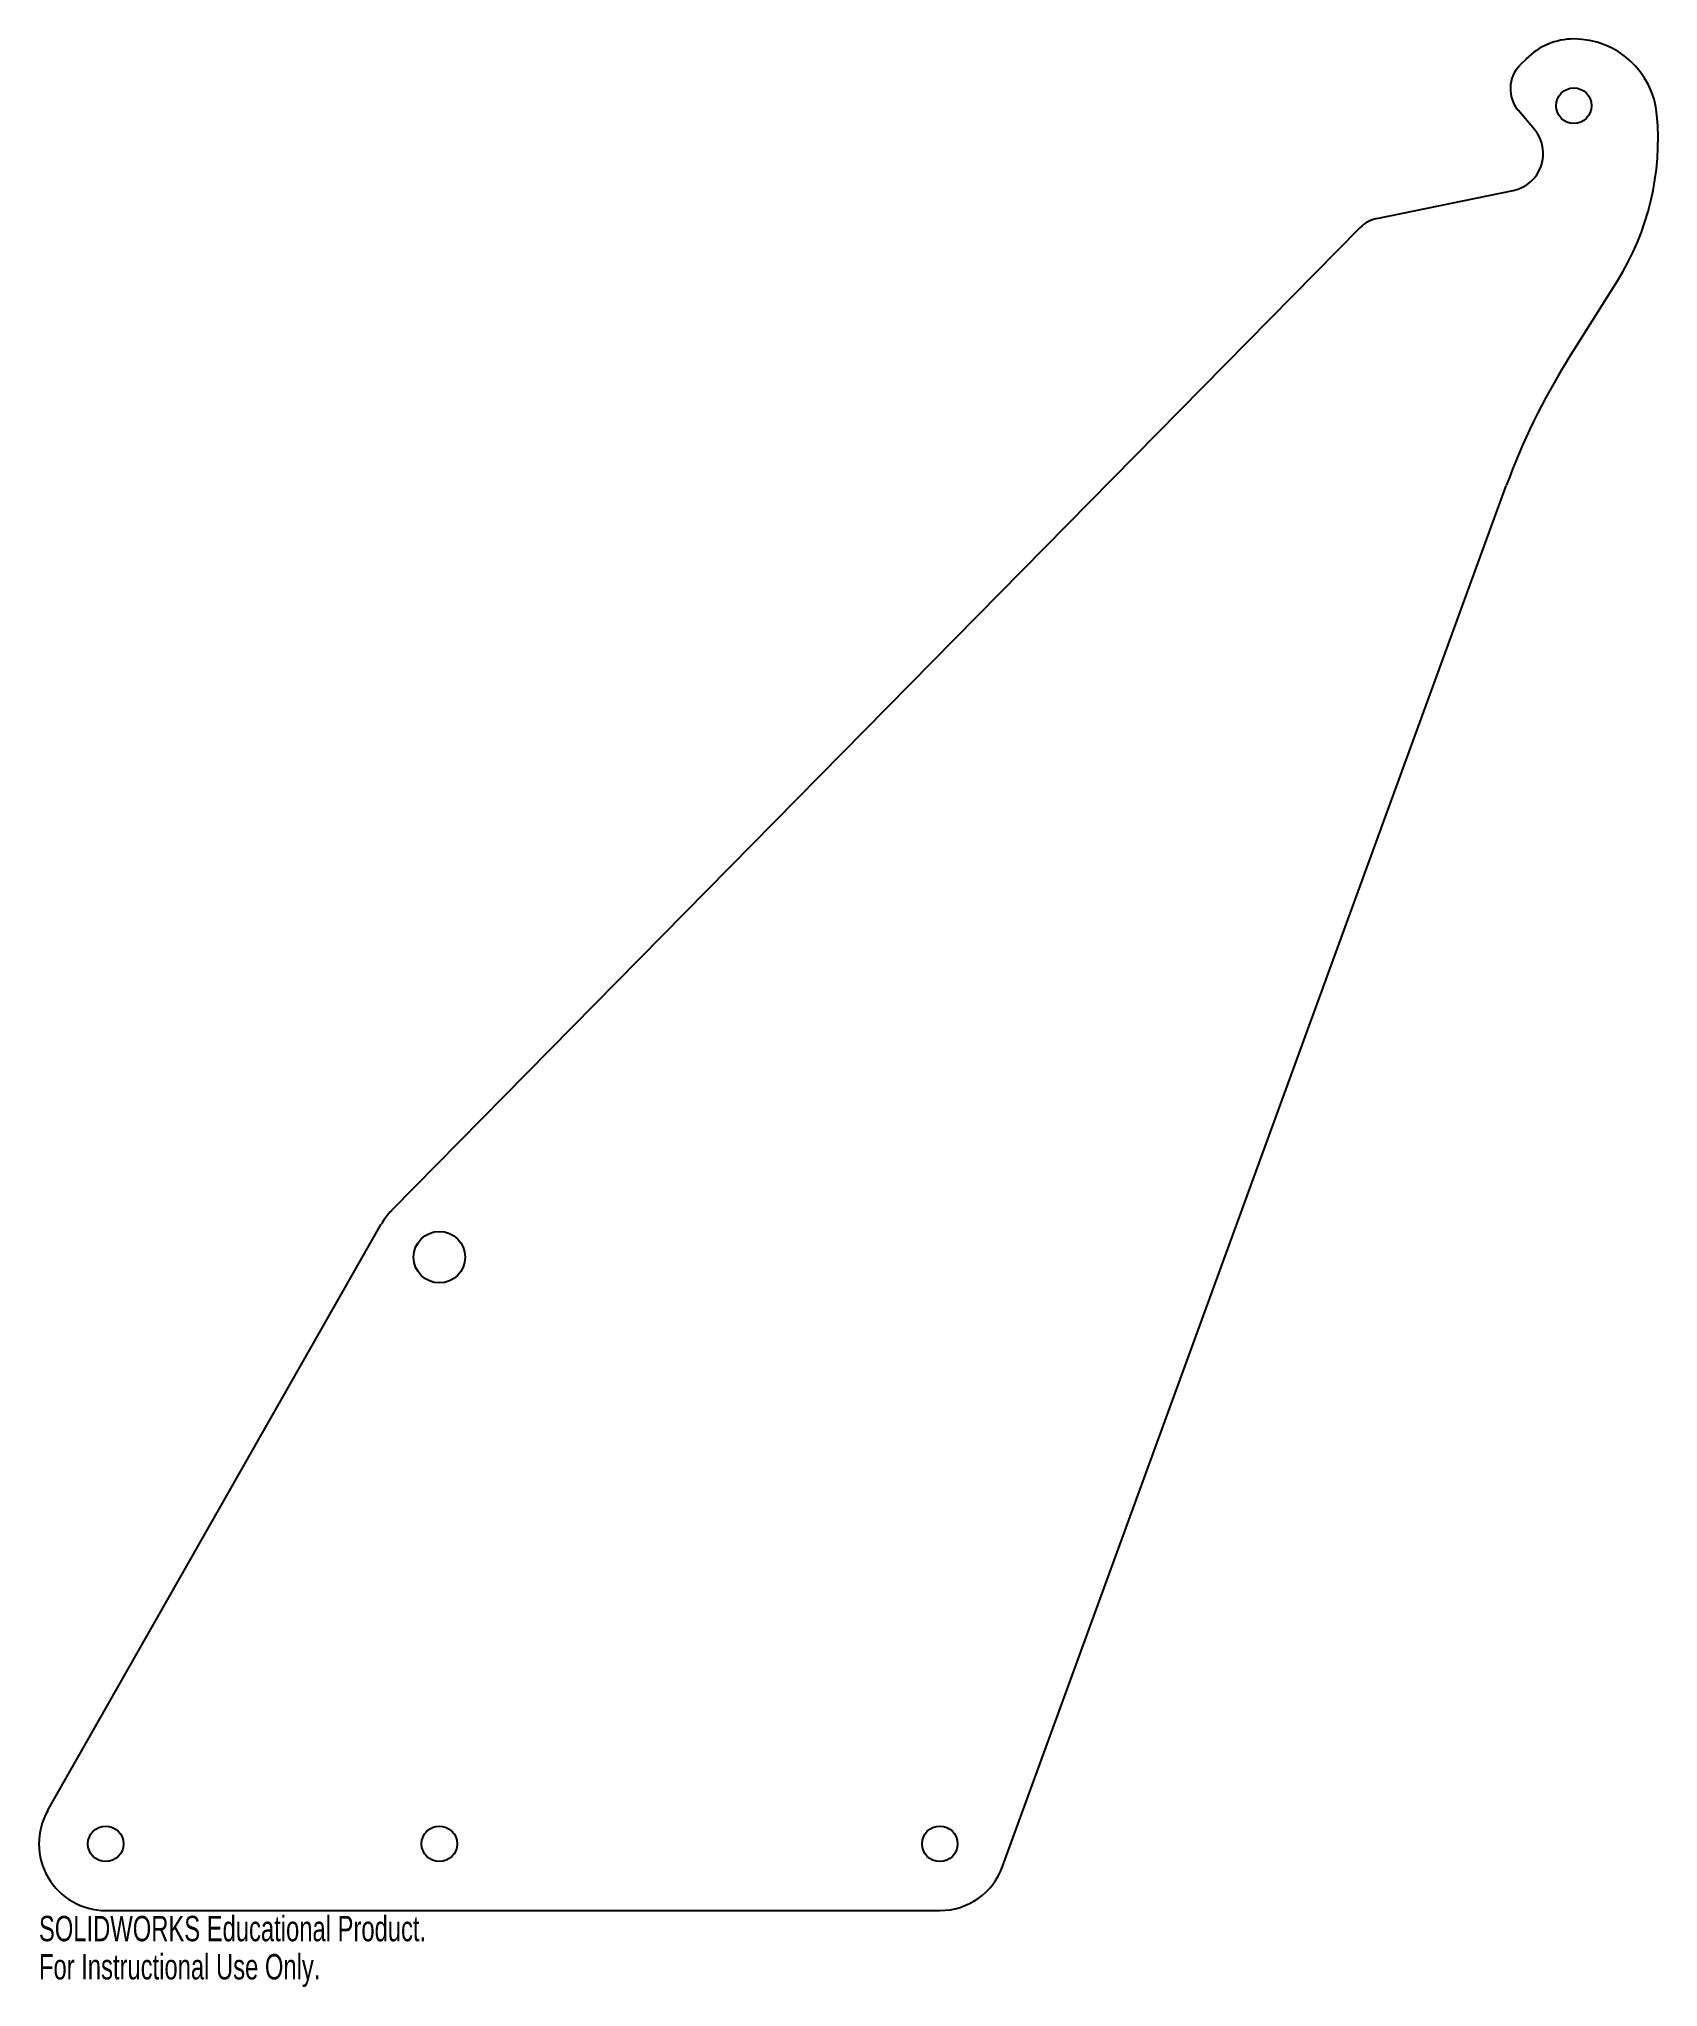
# Model space of a CAD drawing. Header units: inches. Extents: x -3 to 9.1, y -5.5 to 9.1.
import ezdxf

# ---------------------------------------------------------------- set-up
doc = ezdxf.new("R2010")
doc.units = ezdxf.units.IN
doc.header["$MEASUREMENT"] = 0
doc.styles.add('SLDTEXTSTYLE0', font='TXT', dxfattribs={"width": 0.7})

msp = doc.modelspace()

# ---------------------------------------------------------------- linework, layer by layer
at = {"color": 7, "linetype": 'Continuous', "lineweight": 25}
for p, q in [((8.144, 8.978), (8.096, 8.93)), ((8.205, 8.448), (8.083, 8.593)), ((7.025, 7.782), (8.046, 7.992)), ((6.897, 7.713), (-0.356, 0.351)), ((8.453, 6.72), (8.826, 7.316)), ((4.22, -4.566), (7.994, 5.78)), ((-2.935, -4.148), (-0.435, 0.247)), ((-2.5, -4.895), (3.75, -4.895))]:
    msp.add_line(p, q, dxfattribs=at)
for centre, radius in [((8.5, 8.627), 0.133), ((0, 0), 0.193), ((-2.5, -4.395), 0.133), ((0, -4.395), 0.133), ((3.75, -4.395), 0.133)]:
    msp.add_circle(centre, radius, dxfattribs=at)
for centre, radius, start, end in [((8.5, 8.627), 0.5, 90, 135.4251), ((8.5, 8.502), 0.625, 5.2159, 90), ((8.274, 8.754), 0.25, 135.4251, 220.1658), ((7.131, 8.377), 2, 327.9598, 5.2159), ((7.99, 8.267), 0.281, 281.5778, 40.1658), ((7.075, 7.537), 0.25, 101.5778, 135.4251), ((12.691, 4.067), 5, 147.9598, 159.9598), ((0, 0), 0.5, 135.4251, 150.3676), ((-2.5, -4.395), 0.5, 150.3676, 270), ((3.75, -4.395), 0.5, 270, 339.9598)]:
    msp.add_arc(centre, radius, start, end, dxfattribs=at)

# ---------------------------------------------------------------- texts
at = {"color": 7, "linetype": 'Continuous', "char_height": 0.1903, "attachment_point": 1, "style": 'SLDTEXTSTYLE0'}
for s, insert in [('SOLIDWORKS Educational Product.', (-3, -4.935)), ('For Instructional Use Only.', (-3, -5.221))]:
    msp.add_mtext(s, dxfattribs=dict(at, insert=insert))

doc.saveas('drawing.dxf')
